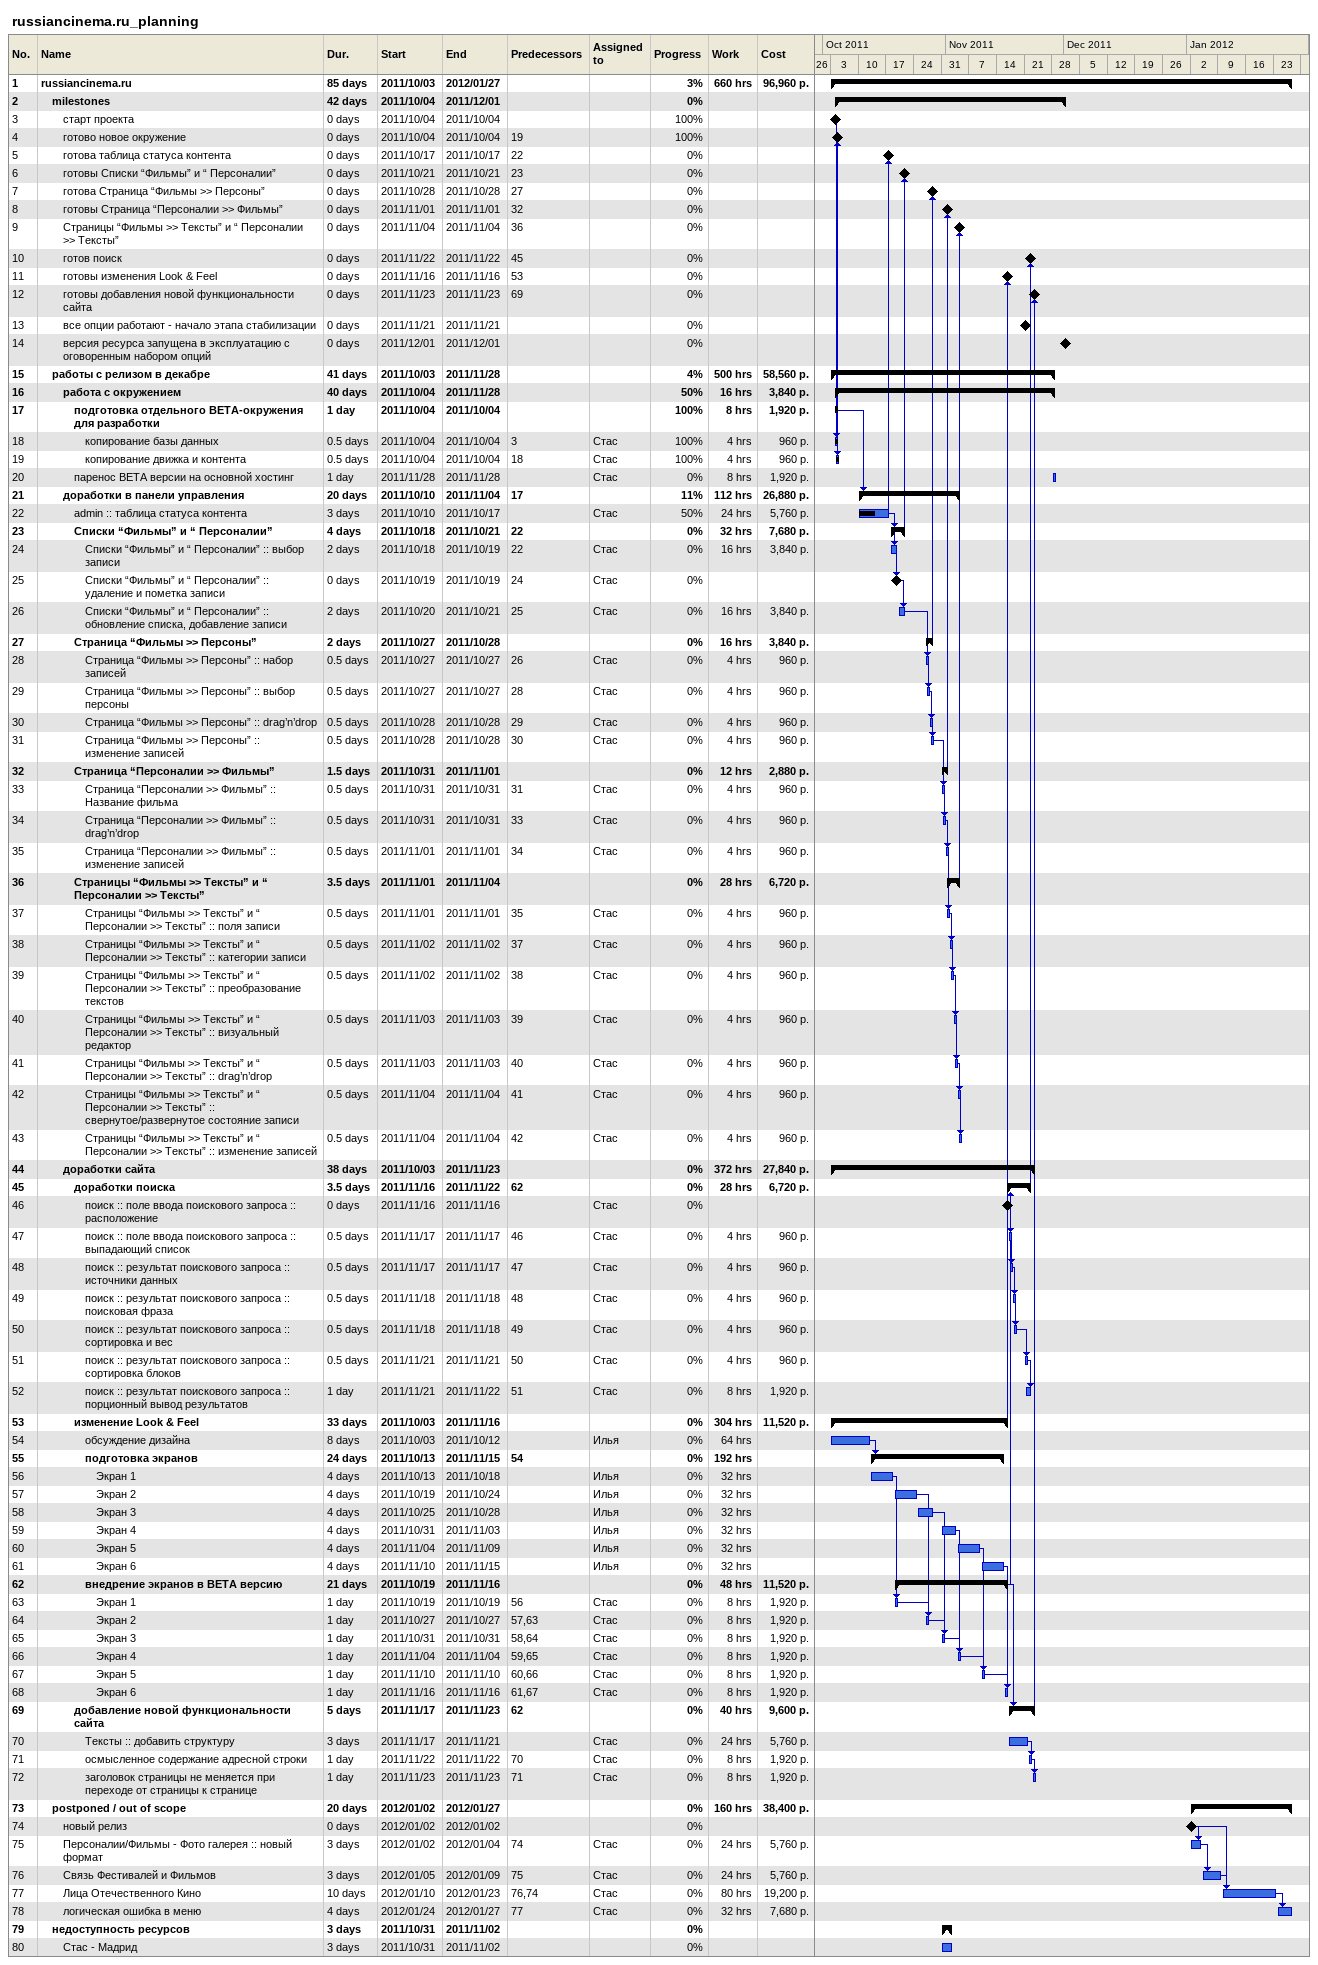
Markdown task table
russiancinema.ru_planning

| ID | Level | Task | Duration | Start | Finish | Predecessors | Resources | % complete | Work (h) | Cost (р.) |
|---|---|---|---|---|---|---|---|---|---|---|
| 1 | 1 | **russiancinema.ru** | 85d | 2011-10-03 | 2012-01-27 |  |  | 3 | 660 | 96960 |
| 2 | 2 | **milestones** | 42d | 2011-10-04 | 2011-12-01 |  |  | 0 |  |  |
| 3 | 3 | старт проекта | 0d | 2011-10-04 | 2011-10-04 |  |  | 100 |  |  |
| 4 | 3 | готово новое окружение | 0d | 2011-10-04 | 2011-10-04 | 19 |  | 100 |  |  |
| 5 | 3 | готова таблица статуса контента | 0d | 2011-10-17 | 2011-10-17 | 22 |  | 0 |  |  |
| 6 | 3 | готовы Списки “Фильмы” и “ Персоналии” | 0d | 2011-10-21 | 2011-10-21 | 23 |  | 0 |  |  |
| 7 | 3 | готова Страница “Фильмы >> Персоны” | 0d | 2011-10-28 | 2011-10-28 | 27 |  | 0 |  |  |
| 8 | 3 | готовы Страница “Персоналии >> Фильмы” | 0d | 2011-11-01 | 2011-11-01 | 32 |  | 0 |  |  |
| 9 | 3 | Страницы “Фильмы >> Тексты” и “ Персоналии >> Тексты” | 0d | 2011-11-04 | 2011-11-04 | 36 |  | 0 |  |  |
| 10 | 3 | готов поиск | 0d | 2011-11-22 | 2011-11-22 | 45 |  | 0 |  |  |
| 11 | 3 | готовы изменения Look & Feel | 0d | 2011-11-16 | 2011-11-16 | 53 |  | 0 |  |  |
| 12 | 3 | готовы добавления новой функциональности сайта | 0d | 2011-11-23 | 2011-11-23 | 69 |  | 0 |  |  |
| 13 | 3 | все опции работают - начало этапа стабилизации | 0d | 2011-11-21 | 2011-11-21 |  |  | 0 |  |  |
| 14 | 3 | версия ресурса запущена в эксплуатацию с оговоренным набором опций | 0d | 2011-12-01 | 2011-12-01 |  |  | 0 |  |  |
| 15 | 2 | **работы с релизом в декабре** | 41d | 2011-10-03 | 2011-11-28 |  |  | 4 | 500 | 58560 |
| 16 | 3 | **работа с окружением** | 40d | 2011-10-04 | 2011-11-28 |  |  | 50 | 16 | 3840 |
| 17 | 4 | **подготовка отдельного BETA-окружения для разработки** | 1d | 2011-10-04 | 2011-10-04 |  |  | 100 | 8 | 1920 |
| 18 | 5 | копирование базы данных | 0.5d | 2011-10-04 | 2011-10-04 | 3 | Стас | 100 | 4 | 960 |
| 19 | 5 | копирование движка и контента | 0.5d | 2011-10-04 | 2011-10-04 | 18 | Стас | 100 | 4 | 960 |
| 20 | 4 | паренос BETA версии на основной хостинг | 1d | 2011-11-28 | 2011-11-28 |  | Стас | 0 | 8 | 1920 |
| 21 | 3 | **доработки в панели управления** | 20d | 2011-10-10 | 2011-11-04 | 17 |  | 11 | 112 | 26880 |
| 22 | 4 | admin :: таблица статуса контента | 3d | 2011-10-10 | 2011-10-17 |  | Стас | 50 | 24 | 5760 |
| 23 | 4 | **Списки “Фильмы” и “ Персоналии”** | 4d | 2011-10-18 | 2011-10-21 | 22 |  | 0 | 32 | 7680 |
| 24 | 5 | Списки “Фильмы” и “ Персоналии” :: выбор записи | 2d | 2011-10-18 | 2011-10-19 | 22 | Стас | 0 | 16 | 3840 |
| 25 | 5 | Списки “Фильмы” и “ Персоналии” :: удаление и пометка записи | 0d | 2011-10-19 | 2011-10-19 | 24 | Стас | 0 |  |  |
| 26 | 5 | Списки “Фильмы” и “ Персоналии” :: обновление списка, добавление записи | 2d | 2011-10-20 | 2011-10-21 | 25 | Стас | 0 | 16 | 3840 |
| 27 | 4 | **Страница “Фильмы >> Персоны”** | 2d | 2011-10-27 | 2011-10-28 |  |  | 0 | 16 | 3840 |
| 28 | 5 | Страница “Фильмы >> Персоны” :: набор записей | 0.5d | 2011-10-27 | 2011-10-27 | 26 | Стас | 0 | 4 | 960 |
| 29 | 5 | Страница “Фильмы >> Персоны” :: выбор персоны | 0.5d | 2011-10-27 | 2011-10-27 | 28 | Стас | 0 | 4 | 960 |
| 30 | 5 | Страница “Фильмы >> Персоны” :: drag’n’drop | 0.5d | 2011-10-28 | 2011-10-28 | 29 | Стас | 0 | 4 | 960 |
| 31 | 5 | Страница “Фильмы >> Персоны” :: изменение записей | 0.5d | 2011-10-28 | 2011-10-28 | 30 | Стас | 0 | 4 | 960 |
| 32 | 4 | **Страница “Персоналии >> Фильмы”** | 1.5d | 2011-10-31 | 2011-11-01 |  |  | 0 | 12 | 2880 |
| 33 | 5 | Страница “Персоналии >> Фильмы” :: Название фильма | 0.5d | 2011-10-31 | 2011-10-31 | 31 | Стас | 0 | 4 | 960 |
| 34 | 5 | Страница “Персоналии >> Фильмы” :: drag’n’drop | 0.5d | 2011-10-31 | 2011-10-31 | 33 | Стас | 0 | 4 | 960 |
| 35 | 5 | Страница “Персоналии >> Фильмы” :: изменение записей | 0.5d | 2011-11-01 | 2011-11-01 | 34 | Стас | 0 | 4 | 960 |
| 36 | 4 | **Страницы “Фильмы >> Тексты” и “ Персоналии >> Тексты”** | 3.5d | 2011-11-01 | 2011-11-04 |  |  | 0 | 28 | 6720 |
| 37 | 5 | Страницы “Фильмы >> Тексты” и “ Персоналии >> Тексты” :: поля записи | 0.5d | 2011-11-01 | 2011-11-01 | 35 | Стас | 0 | 4 | 960 |
| 38 | 5 | Страницы “Фильмы >> Тексты” и “ Персоналии >> Тексты” :: категории записи | 0.5d | 2011-11-02 | 2011-11-02 | 37 | Стас | 0 | 4 | 960 |
| 39 | 5 | Страницы “Фильмы >> Тексты” и “ Персоналии >> Тексты” :: преобразование текстов | 0.5d | 2011-11-02 | 2011-11-02 | 38 | Стас | 0 | 4 | 960 |
| 40 | 5 | Страницы “Фильмы >> Тексты” и “ Персоналии >> Тексты” :: визуальный редактор | 0.5d | 2011-11-03 | 2011-11-03 | 39 | Стас | 0 | 4 | 960 |
| 41 | 5 | Страницы “Фильмы >> Тексты” и “ Персоналии >> Тексты” :: drag’n’drop | 0.5d | 2011-11-03 | 2011-11-03 | 40 | Стас | 0 | 4 | 960 |
| 42 | 5 | Страницы “Фильмы >> Тексты” и “ Персоналии >> Тексты” :: свернутое/развернутое состояние записи | 0.5d | 2011-11-04 | 2011-11-04 | 41 | Стас | 0 | 4 | 960 |
| 43 | 5 | Страницы “Фильмы >> Тексты” и “ Персоналии >> Тексты” :: изменение записей | 0.5d | 2011-11-04 | 2011-11-04 | 42 | Стас | 0 | 4 | 960 |
| 44 | 3 | **доработки сайта** | 38d | 2011-10-03 | 2011-11-23 |  |  | 0 | 372 | 27840 |
| 45 | 4 | **доработки поиска** | 3.5d | 2011-11-16 | 2011-11-22 | 62 |  | 0 | 28 | 6720 |
| 46 | 5 | поиск :: поле ввода поискового запроса :: расположение | 0d | 2011-11-16 | 2011-11-16 |  | Стас | 0 |  |  |
| 47 | 5 | поиск :: поле ввода поискового запроса :: выпадающий список | 0.5d | 2011-11-17 | 2011-11-17 | 46 | Стас | 0 | 4 | 960 |
| 48 | 5 | поиск :: результат поискового запроса :: источники данных | 0.5d | 2011-11-17 | 2011-11-17 | 47 | Стас | 0 | 4 | 960 |
| 49 | 5 | поиск :: результат поискового запроса :: поисковая фраза | 0.5d | 2011-11-18 | 2011-11-18 | 48 | Стас | 0 | 4 | 960 |
| 50 | 5 | поиск :: результат поискового запроса :: сортировка и вес | 0.5d | 2011-11-18 | 2011-11-18 | 49 | Стас | 0 | 4 | 960 |
| 51 | 5 | поиск :: результат поискового запроса :: сортировка блоков | 0.5d | 2011-11-21 | 2011-11-21 | 50 | Стас | 0 | 4 | 960 |
| 52 | 5 | поиск :: результат поискового запроса :: порционный вывод результатов | 1d | 2011-11-21 | 2011-11-22 | 51 | Стас | 0 | 8 | 1920 |
| 53 | 4 | **изменение Look & Feel** | 33d | 2011-10-03 | 2011-11-16 |  |  | 0 | 304 | 11520 |
| 54 | 5 | обсуждение дизайна | 8d | 2011-10-03 | 2011-10-12 |  | Илья | 0 | 64 |  |
| 55 | 5 | **подготовка экранов** | 24d | 2011-10-13 | 2011-11-15 | 54 |  | 0 | 192 |  |
| 56 | 6 | Экран 1 | 4d | 2011-10-13 | 2011-10-18 |  | Илья | 0 | 32 |  |
| 57 | 6 | Экран 2 | 4d | 2011-10-19 | 2011-10-24 |  | Илья | 0 | 32 |  |
| 58 | 6 | Экран 3 | 4d | 2011-10-25 | 2011-10-28 |  | Илья | 0 | 32 |  |
| 59 | 6 | Экран 4 | 4d | 2011-10-31 | 2011-11-03 |  | Илья | 0 | 32 |  |
| 60 | 6 | Экран 5 | 4d | 2011-11-04 | 2011-11-09 |  | Илья | 0 | 32 |  |
| 61 | 6 | Экран 6 | 4d | 2011-11-10 | 2011-11-15 |  | Илья | 0 | 32 |  |
| 62 | 5 | **внедрение экранов в BETA версию** | 21d | 2011-10-19 | 2011-11-16 |  |  | 0 | 48 | 11520 |
| 63 | 6 | Экран 1 | 1d | 2011-10-19 | 2011-10-19 | 56 | Стас | 0 | 8 | 1920 |
| 64 | 6 | Экран 2 | 1d | 2011-10-27 | 2011-10-27 | 57, 63 | Стас | 0 | 8 | 1920 |
| 65 | 6 | Экран 3 | 1d | 2011-10-31 | 2011-10-31 | 58, 64 | Стас | 0 | 8 | 1920 |
| 66 | 6 | Экран 4 | 1d | 2011-11-04 | 2011-11-04 | 59, 65 | Стас | 0 | 8 | 1920 |
| 67 | 6 | Экран 5 | 1d | 2011-11-10 | 2011-11-10 | 60, 66 | Стас | 0 | 8 | 1920 |
| 68 | 6 | Экран 6 | 1d | 2011-11-16 | 2011-11-16 | 61, 67 | Стас | 0 | 8 | 1920 |
| 69 | 4 | **добавление новой функциональности сайта** | 5d | 2011-11-17 | 2011-11-23 | 62 |  | 0 | 40 | 9600 |
| 70 | 5 | Тексты :: добавить структуру | 3d | 2011-11-17 | 2011-11-21 |  | Стас | 0 | 24 | 5760 |
| 71 | 5 | осмысленное содержание адресной строки | 1d | 2011-11-22 | 2011-11-22 | 70 | Стас | 0 | 8 | 1920 |
| 72 | 5 | заголовок страницы не меняется при переходе от страницы к странице | 1d | 2011-11-23 | 2011-11-23 | 71 | Стас | 0 | 8 | 1920 |
| 73 | 2 | **postponed / out of scope** | 20d | 2012-01-02 | 2012-01-27 |  |  | 0 | 160 | 38400 |
| 74 | 3 | новый релиз | 0d | 2012-01-02 | 2012-01-02 |  |  | 0 |  |  |
| 75 | 3 | Персоналии/Фильмы - Фото галерея :: новый формат | 3d | 2012-01-02 | 2012-01-04 | 74 | Стас | 0 | 24 | 5760 |
| 76 | 3 | Связь Фестивалей и Фильмов | 3d | 2012-01-05 | 2012-01-09 | 75 | Стас | 0 | 24 | 5760 |
| 77 | 3 | Лица Отечественного Кино | 10d | 2012-01-10 | 2012-01-23 | 76, 74 | Стас | 0 | 80 | 19200 |
| 78 | 3 | логическая ошибка в меню | 4d | 2012-01-24 | 2012-01-27 | 77 | Стас | 0 | 32 | 7680 |
| 79 | 2 | **недоступность ресурсов** | 3d | 2011-10-31 | 2011-11-02 |  |  | 0 |  |  |
| 80 | 3 | Стас - Мадрид | 3d | 2011-10-31 | 2011-11-02 |  |  | 0 |  |  |
